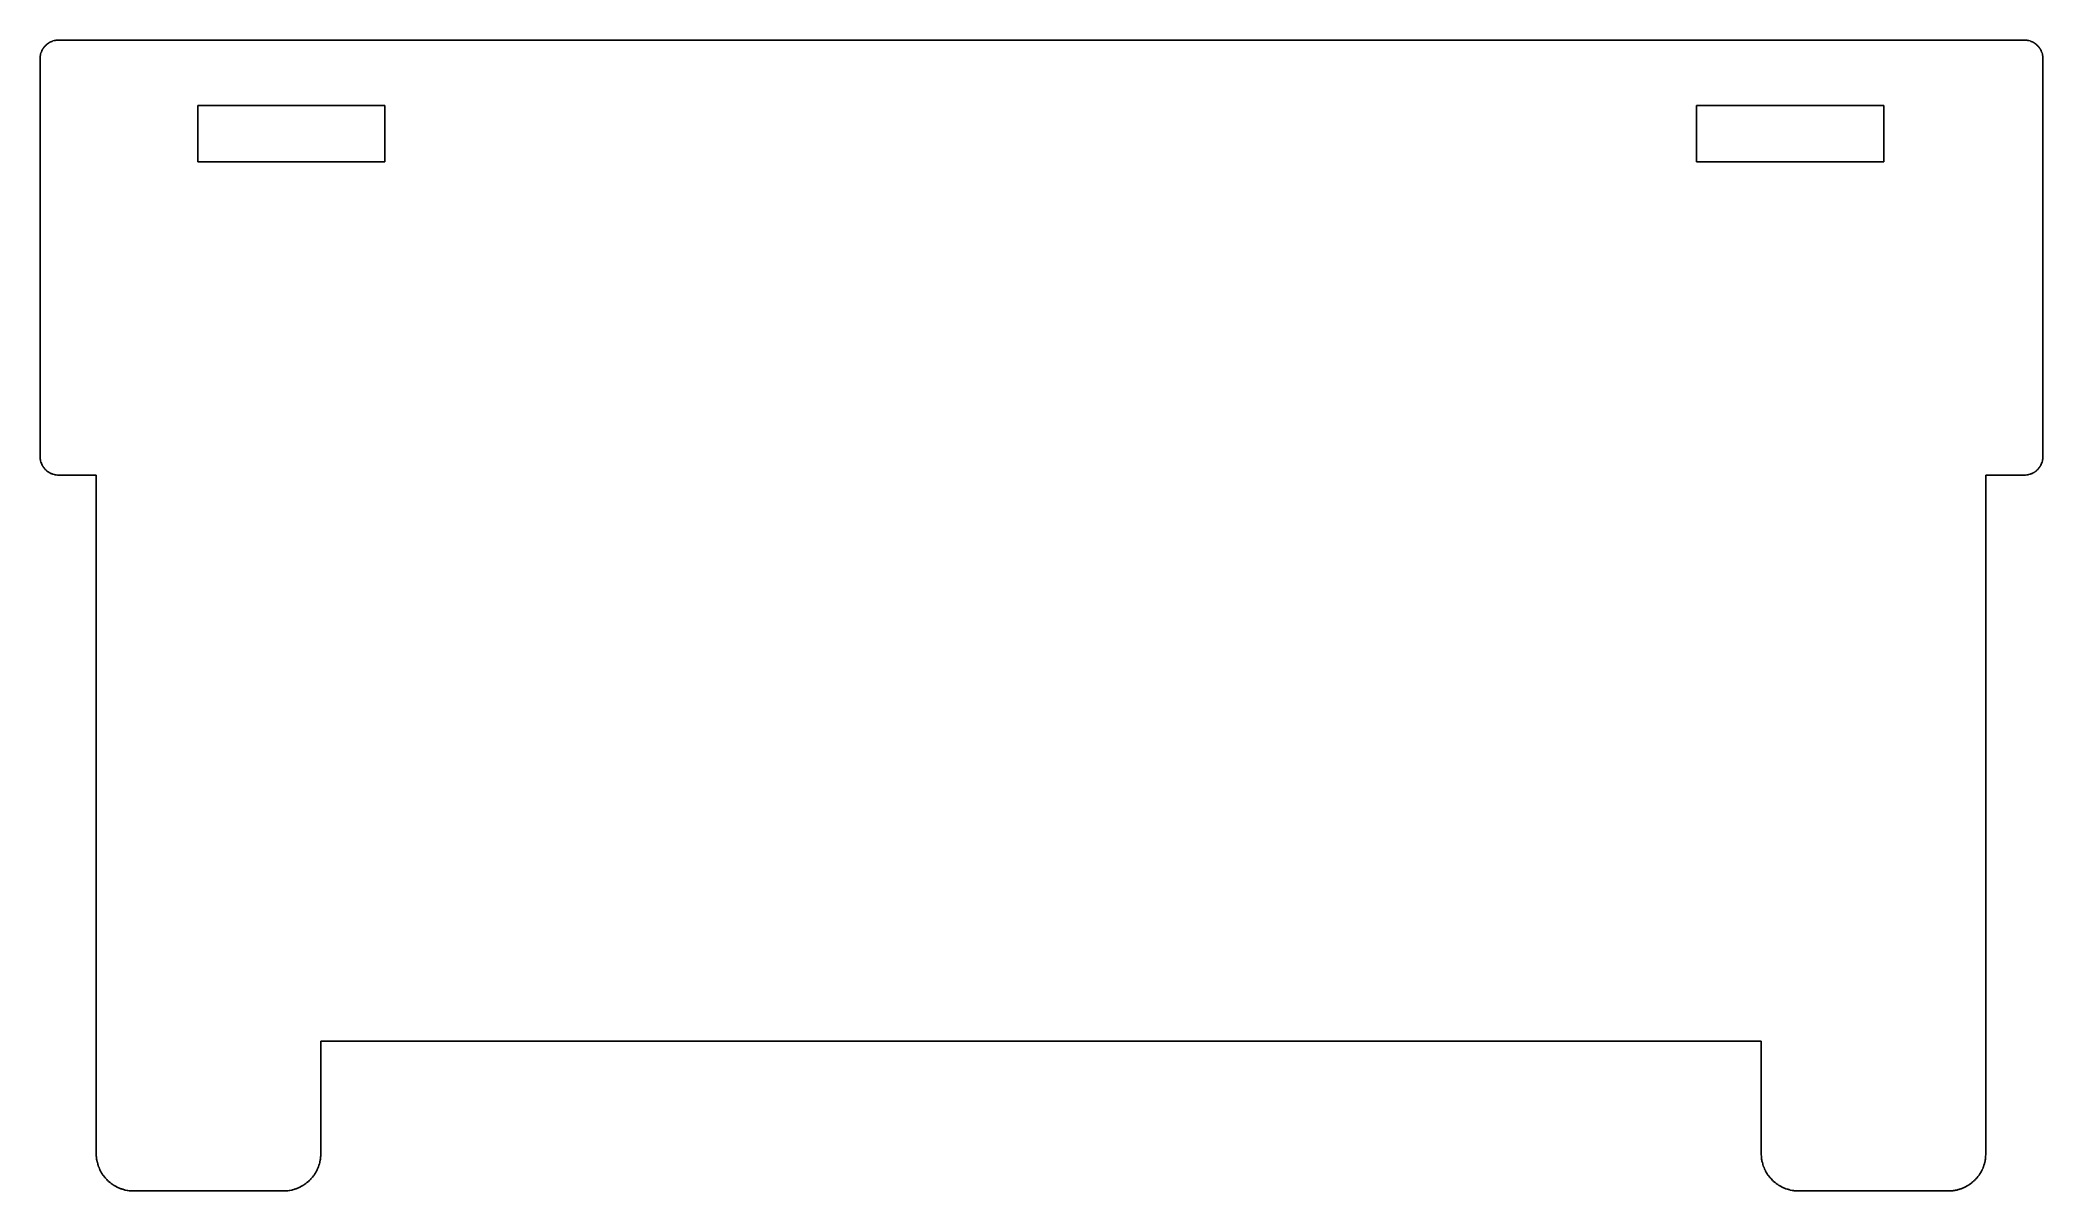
# Model space of a CAD drawing. Header units: metres. Extents: x -3 to 104, y 0 to 62.
import ezdxf

# ---------------------------------------------------------------- set-up
doc = ezdxf.new("R2010")
doc.units = ezdxf.units.M

msp = doc.modelspace()

# ---------------------------------------------------------------- linework, layer by layer
for p, q in [((-2.87, 61), (-2.88, 60.98)), ((-2.86, 61.01), (-2.87, 61)), ((-2.85, 61.03), (-2.86, 61.01)), ((-2.84, 61.04), (-2.85, 61.03)), ((-2.83, 61.06), (-2.84, 61.04)), ((-2.82, 61.07), (-2.83, 61.06)), ((-2.81, 61.09), (-2.82, 61.07)), ((-2.8, 61.1), (-2.81, 61.09)), ((-2.78, 61.13), (-2.8, 61.1)), ((-2.77, 61.14), (-2.78, 61.13)), ((-2.75, 61.16), (-2.77, 61.14)), ((-2.72, 61.19), (-2.75, 61.16)), ((-2.69, 61.22), (-2.72, 61.19)), ((-2.66, 61.25), (-2.69, 61.22)), ((-2.64, 61.27), (-2.66, 61.25)), ((-2.63, 61.28), (-2.64, 61.27)), ((-2.6, 61.3), (-2.63, 61.28)), ((-2.59, 61.31), (-2.6, 61.3)), ((-2.57, 61.32), (-2.59, 61.31)), ((-2.56, 61.33), (-2.57, 61.32)), ((-2.54, 61.34), (-2.56, 61.33)), ((-2.53, 61.35), (-2.54, 61.34)), ((-2.51, 61.36), (-2.53, 61.35)), ((-2.5, 61.37), (-2.51, 61.36)), ((-2.48, 61.38), (-2.5, 61.37)), ((-2.47, 61.38), (-2.48, 61.38)), ((-2.42, 61.41), (-2.47, 61.38)), ((-2.41, 61.41), (-2.42, 61.41)), ((-2.39, 61.42), (-2.41, 61.41)), ((-2.38, 61.43), (-2.39, 61.42)), ((-2.36, 61.43), (-2.38, 61.43)), ((-2.31, 61.45), (-2.36, 61.43)), ((-2.24, 61.47), (-2.31, 61.45)), ((-2.22, 61.47), (-2.24, 61.47)), ((-2.21, 61.48), (-2.22, 61.47)), ((-2.19, 61.48), (-2.21, 61.48)), ((-2.17, 61.48), (-2.19, 61.48)), ((-2.16, 61.49), (-2.17, 61.48)), ((-2.14, 61.49), (-2.16, 61.49)), ((-2.07, 61.5), (-2.14, 61.49)), ((-2.05, 61.5), (-2.07, 61.5)), ((-2.04, 61.5), (-2.05, 61.5)), ((-2.02, 61.5), (-2.04, 61.5)), ((103.02, 61.5), (-2.02, 61.5)), ((103.03, 61.5), (103.02, 61.5)), ((103.05, 61.5), (103.03, 61.5)), ((103.07, 61.5), (103.05, 61.5)), ((103.14, 61.49), (103.07, 61.5)), ((103.16, 61.49), (103.14, 61.49)), ((103.17, 61.48), (103.16, 61.49)), ((103.19, 61.48), (103.17, 61.48)), ((103.21, 61.48), (103.19, 61.48)), ((103.22, 61.47), (103.21, 61.48)), ((103.24, 61.47), (103.22, 61.47)), ((103.31, 61.45), (103.24, 61.47)), ((103.36, 61.43), (103.31, 61.45)), ((103.38, 61.43), (103.36, 61.43)), ((103.39, 61.42), (103.38, 61.43)), ((103.41, 61.41), (103.39, 61.42)), ((103.42, 61.41), (103.41, 61.41)), ((103.47, 61.38), (103.42, 61.41)), ((103.48, 61.38), (103.47, 61.38)), ((103.5, 61.37), (103.48, 61.38)), ((103.52, 61.36), (103.5, 61.37)), ((103.53, 61.35), (103.52, 61.36)), ((103.55, 61.34), (103.53, 61.35)), ((103.56, 61.33), (103.55, 61.34)), ((103.57, 61.32), (103.56, 61.33)), ((103.59, 61.31), (103.57, 61.32)), ((103.6, 61.3), (103.59, 61.31)), ((103.63, 61.28), (103.6, 61.3)), ((103.64, 61.27), (103.63, 61.28)), ((103.66, 61.25), (103.64, 61.27)), ((103.69, 61.22), (103.66, 61.25)), ((103.72, 61.19), (103.69, 61.22)), ((103.75, 61.16), (103.72, 61.19)), ((103.77, 61.14), (103.75, 61.16)), ((103.78, 61.13), (103.77, 61.14)), ((103.8, 61.1), (103.78, 61.13)), ((103.81, 61.09), (103.8, 61.1)), ((103.82, 61.07), (103.81, 61.09)), ((103.83, 61.06), (103.82, 61.07)), ((103.84, 61.04), (103.83, 61.06)), ((103.85, 61.03), (103.84, 61.04)), ((103.86, 61.01), (103.85, 61.03)), ((103.87, 61), (103.86, 61.01)), ((103.88, 60.98), (103.87, 61)), ((-2.99, 60.64), (-3, 60.57)), ((-3, 60.57), (-3, 60.55)), ((-3, 60.55), (-3, 60.54)), ((-3, 60.54), (-3, 60.52)), ((-3, 60.52), (-3, 39.23)), ((-2.98, 60.67), (-2.99, 60.66)), ((-2.99, 60.66), (-2.99, 60.64)), ((-2.97, 60.72), (-2.98, 60.71)), ((-2.98, 60.71), (-2.98, 60.69)), ((-2.98, 60.69), (-2.98, 60.67)), ((-2.95, 60.81), (-2.97, 60.74)), ((-2.97, 60.74), (-2.97, 60.72)), ((-2.93, 60.86), (-2.95, 60.81)), ((-2.92, 60.89), (-2.93, 60.88)), ((-2.93, 60.88), (-2.93, 60.86)), ((-2.91, 60.91), (-2.92, 60.89)), ((-2.88, 60.97), (-2.91, 60.92)), ((-2.91, 60.92), (-2.91, 60.91)), ((-2.88, 60.98), (-2.88, 60.97)), ((103.88, 60.97), (103.88, 60.98)), ((103.91, 60.92), (103.88, 60.97)), ((103.91, 60.91), (103.91, 60.92)), ((103.92, 60.89), (103.91, 60.91)), ((103.93, 60.88), (103.92, 60.89)), ((103.93, 60.86), (103.93, 60.88)), ((103.95, 60.81), (103.93, 60.86)), ((103.97, 60.74), (103.95, 60.81)), ((103.97, 60.72), (103.97, 60.74)), ((103.98, 60.71), (103.97, 60.72)), ((103.98, 60.69), (103.98, 60.71)), ((103.98, 60.67), (103.98, 60.69)), ((103.99, 60.66), (103.98, 60.67)), ((103.99, 60.64), (103.99, 60.66)), ((104, 60.57), (103.99, 60.64)), ((104, 60.55), (104, 60.57)), ((104, 60.54), (104, 60.55)), ((104, 60.52), (104, 60.54)), ((104, 39.23), (104, 60.52)), ((5.42, 55), (5.42, 58)), ((5.42, 58), (15.42, 58)), ((15.42, 58), (15.42, 55)), ((85.5, 55), (85.5, 58)), ((85.5, 58), (95.5, 58)), ((95.5, 58), (95.5, 55)), ((15.42, 55), (5.42, 55)), ((95.5, 55), (85.5, 55)), ((-3, 39.23), (-3, 39.21)), ((-3, 39.21), (-3, 39.2)), ((-3, 39.2), (-3, 39.18)), ((-3, 39.18), (-2.99, 39.11)), ((-2.99, 39.11), (-2.99, 39.09)), ((-2.99, 39.09), (-2.98, 39.08)), ((-2.98, 39.08), (-2.98, 39.06)), ((-2.98, 39.06), (-2.98, 39.04)), ((-2.98, 39.04), (-2.97, 39.03)), ((-2.97, 39.03), (-2.97, 39.01)), ((-2.97, 39.01), (-2.95, 38.94)), ((-2.95, 38.94), (-2.93, 38.89)), ((-2.93, 38.89), (-2.93, 38.88)), ((-2.93, 38.88), (-2.92, 38.86)), ((-2.92, 38.86), (-2.91, 38.84)), ((-2.91, 38.84), (-2.91, 38.83)), ((-2.91, 38.83), (-2.88, 38.78)), ((-2.88, 38.78), (-2.88, 38.77)), ((-2.88, 38.77), (-2.87, 38.75)), ((-2.87, 38.75), (-2.86, 38.74)), ((-2.86, 38.74), (-2.85, 38.72)), ((-2.85, 38.72), (-2.84, 38.71)), ((-2.84, 38.71), (-2.83, 38.69)), ((-2.83, 38.69), (-2.82, 38.68)), ((-2.82, 38.68), (-2.81, 38.66)), ((-2.81, 38.66), (-2.8, 38.65)), ((-2.8, 38.65), (-2.78, 38.62)), ((-2.78, 38.62), (-2.77, 38.61)), ((-2.77, 38.61), (-2.75, 38.59)), ((-2.75, 38.59), (-2.72, 38.56)), ((-2.72, 38.56), (-2.69, 38.53)), ((-2.69, 38.53), (-2.66, 38.5)), ((103.66, 38.5), (103.69, 38.53)), ((103.69, 38.53), (103.72, 38.56)), ((103.72, 38.56), (103.75, 38.59)), ((103.75, 38.59), (103.77, 38.61)), ((103.77, 38.61), (103.78, 38.62)), ((103.78, 38.62), (103.8, 38.65)), ((103.8, 38.65), (103.81, 38.66)), ((103.81, 38.66), (103.82, 38.68)), ((103.82, 38.68), (103.83, 38.69)), ((103.83, 38.69), (103.84, 38.71)), ((103.84, 38.71), (103.85, 38.72)), ((103.85, 38.72), (103.86, 38.74)), ((103.86, 38.74), (103.87, 38.75)), ((103.87, 38.75), (103.88, 38.77)), ((103.88, 38.78), (103.91, 38.83)), ((103.88, 38.77), (103.88, 38.78)), ((103.91, 38.84), (103.92, 38.86)), ((103.91, 38.83), (103.91, 38.84)), ((103.92, 38.86), (103.93, 38.88)), ((103.93, 38.89), (103.95, 38.94)), ((103.93, 38.88), (103.93, 38.89)), ((103.95, 38.94), (103.97, 39.01)), ((103.97, 39.03), (103.98, 39.04)), ((103.97, 39.01), (103.97, 39.03)), ((103.98, 39.08), (103.99, 39.09)), ((103.98, 39.06), (103.98, 39.08)), ((103.98, 39.04), (103.98, 39.06)), ((103.99, 39.11), (104, 39.18)), ((103.99, 39.09), (103.99, 39.11)), ((104, 39.21), (104, 39.23)), ((104, 39.2), (104, 39.21)), ((104, 39.18), (104, 39.2)), ((-2.66, 38.5), (-2.64, 38.48)), ((-2.64, 38.48), (-2.63, 38.47)), ((-2.63, 38.47), (-2.6, 38.45)), ((-2.6, 38.45), (-2.59, 38.44)), ((-2.59, 38.44), (-2.57, 38.43)), ((-2.57, 38.43), (-2.56, 38.42)), ((-2.56, 38.42), (-2.54, 38.41)), ((-2.54, 38.41), (-2.53, 38.4)), ((-2.53, 38.4), (-2.51, 38.39)), ((-2.51, 38.39), (-2.5, 38.38)), ((-2.5, 38.38), (-2.48, 38.38)), ((-2.48, 38.38), (-2.47, 38.37)), ((-2.47, 38.37), (-2.42, 38.34)), ((-2.42, 38.34), (-2.41, 38.34)), ((-2.41, 38.34), (-2.39, 38.33)), ((-2.39, 38.33), (-2.38, 38.32)), ((-2.38, 38.32), (-2.36, 38.32)), ((-2.36, 38.32), (-2.31, 38.3)), ((-2.31, 38.3), (-2.24, 38.28)), ((-2.24, 38.28), (-2.22, 38.28)), ((-2.22, 38.28), (-2.21, 38.27)), ((-2.21, 38.27), (-2.19, 38.27)), ((-2.19, 38.27), (-2.17, 38.27)), ((-2.17, 38.27), (-2.16, 38.26)), ((-2.16, 38.26), (-2.14, 38.26)), ((-2.14, 38.26), (-2.07, 38.25)), ((-2.07, 38.25), (-2.05, 38.25)), ((-2.05, 38.25), (-2.04, 38.25)), ((-2.04, 38.25), (-2.02, 38.25)), ((-2.02, 38.25), (0, 38.25)), ((0, 38.25), (0, 1.96)), ((100.95, 2), (100.95, 38.25)), ((100.95, 38.25), (103.02, 38.25)), ((103.02, 38.25), (103.03, 38.25)), ((103.03, 38.25), (103.05, 38.25)), ((103.05, 38.25), (103.07, 38.25)), ((103.07, 38.25), (103.14, 38.26)), ((103.14, 38.26), (103.16, 38.26)), ((103.16, 38.26), (103.17, 38.27)), ((103.17, 38.27), (103.19, 38.27)), ((103.19, 38.27), (103.21, 38.27)), ((103.21, 38.27), (103.22, 38.28)), ((103.22, 38.28), (103.24, 38.28)), ((103.24, 38.28), (103.31, 38.3)), ((103.31, 38.3), (103.36, 38.32)), ((103.36, 38.32), (103.38, 38.32)), ((103.38, 38.32), (103.39, 38.33)), ((103.39, 38.33), (103.41, 38.34)), ((103.41, 38.34), (103.42, 38.34)), ((103.42, 38.34), (103.47, 38.37)), ((103.47, 38.37), (103.48, 38.38)), ((103.48, 38.38), (103.5, 38.38)), ((103.5, 38.38), (103.52, 38.39)), ((103.52, 38.39), (103.53, 38.4)), ((103.53, 38.4), (103.55, 38.41)), ((103.55, 38.41), (103.56, 38.42)), ((103.56, 38.42), (103.57, 38.43)), ((103.57, 38.43), (103.59, 38.44)), ((103.59, 38.44), (103.6, 38.45)), ((103.6, 38.45), (103.63, 38.47)), ((103.63, 38.47), (103.64, 38.48)), ((103.64, 38.48), (103.66, 38.5)), ((12, 1.96), (12, 8)), ((12, 8), (88.95, 8)), ((88.95, 8), (88.95, 1.96)), ((0, 1.96), (0, 1.93)), ((0, 1.93), (0, 1.86)), ((0, 1.86), (0.01, 1.83)), ((0.01, 1.83), (0.01, 1.79)), ((0.01, 1.79), (0.01, 1.76)), ((0.01, 1.76), (0.02, 1.69)), ((0.02, 1.69), (0.03, 1.65)), ((0.03, 1.65), (0.05, 1.55)), ((0.05, 1.55), (0.06, 1.52)), ((0.06, 1.52), (0.08, 1.45)), ((0.08, 1.45), (0.09, 1.42)), ((0.09, 1.42), (0.1, 1.38)), ((0.1, 1.38), (0.11, 1.35)), ((0.11, 1.35), (0.12, 1.32)), ((0.12, 1.32), (0.13, 1.28)), ((0.13, 1.28), (0.15, 1.25)), ((0.15, 1.25), (0.17, 1.19)), ((0.17, 1.19), (0.19, 1.15)), ((0.19, 1.15), (0.2, 1.12)), ((0.2, 1.12), (0.22, 1.09)), ((0.22, 1.09), (0.23, 1.06)), ((11.77, 1.06), (11.78, 1.09)), ((11.78, 1.09), (11.8, 1.12)), ((11.8, 1.12), (11.81, 1.15)), ((11.81, 1.15), (11.83, 1.19)), ((11.83, 1.19), (11.85, 1.25)), ((11.85, 1.25), (11.87, 1.28)), ((11.87, 1.28), (11.88, 1.32)), ((11.88, 1.32), (11.89, 1.35)), ((11.89, 1.35), (11.9, 1.38)), ((11.9, 1.38), (11.91, 1.42)), ((11.91, 1.42), (11.92, 1.45)), ((11.92, 1.45), (11.94, 1.52)), ((11.94, 1.52), (11.95, 1.55)), ((11.95, 1.55), (11.97, 1.65)), ((11.97, 1.65), (11.98, 1.69)), ((11.98, 1.69), (11.99, 1.76)), ((11.99, 1.83), (12, 1.86)), ((11.99, 1.79), (11.99, 1.83)), ((11.99, 1.76), (11.99, 1.79)), ((12, 1.93), (12, 1.96)), ((12, 1.86), (12, 1.93)), ((88.95, 1.96), (88.95, 1.93)), ((88.95, 1.93), (88.96, 1.86)), ((88.96, 1.86), (88.96, 1.83)), ((88.96, 1.83), (88.96, 1.79)), ((88.96, 1.79), (88.96, 1.76)), ((88.96, 1.76), (88.97, 1.69)), ((88.97, 1.69), (88.98, 1.65)), ((88.98, 1.65), (88.99, 1.62)), ((88.99, 1.62), (88.99, 1.58)), ((88.99, 1.58), (89, 1.55)), ((89, 1.55), (89.01, 1.52)), ((89.01, 1.52), (89.03, 1.45)), ((89.03, 1.45), (89.04, 1.42)), ((89.04, 1.42), (89.06, 1.35)), ((89.06, 1.35), (89.07, 1.32)), ((89.07, 1.32), (89.08, 1.28)), ((89.08, 1.28), (89.1, 1.25)), ((89.1, 1.25), (89.12, 1.19)), ((89.12, 1.19), (89.14, 1.15)), ((89.14, 1.15), (89.15, 1.12)), ((89.15, 1.12), (89.17, 1.09)), ((89.17, 1.09), (89.18, 1.06)), ((100.72, 1.06), (100.73, 1.09)), ((100.73, 1.09), (100.75, 1.12)), ((100.75, 1.12), (100.76, 1.15)), ((100.76, 1.15), (100.78, 1.19)), ((100.78, 1.19), (100.81, 1.25)), ((100.81, 1.25), (100.82, 1.28)), ((100.82, 1.28), (100.83, 1.32)), ((100.83, 1.32), (100.84, 1.35)), ((100.84, 1.35), (100.85, 1.38)), ((100.85, 1.38), (100.87, 1.45)), ((100.87, 1.45), (100.88, 1.48)), ((100.88, 1.48), (100.89, 1.52)), ((100.89, 1.52), (100.9, 1.55)), ((100.9, 1.55), (100.91, 1.58)), ((100.91, 1.58), (100.92, 1.65)), ((100.92, 1.65), (100.93, 1.69)), ((100.93, 1.69), (100.94, 1.76)), ((100.94, 1.86), (100.95, 1.93)), ((100.94, 1.83), (100.94, 1.86)), ((100.94, 1.79), (100.94, 1.83)), ((100.94, 1.76), (100.94, 1.79)), ((100.95, 1.96), (100.95, 2)), ((100.95, 1.93), (100.95, 1.96)), ((0.23, 1.06), (0.25, 1.03)), ((0.25, 1.03), (0.27, 1)), ((0.27, 1), (0.29, 0.97)), ((0.29, 0.97), (0.3, 0.94)), ((0.3, 0.94), (0.32, 0.91)), ((0.32, 0.91), (0.36, 0.85)), ((0.36, 0.85), (0.4, 0.8)), ((0.4, 0.8), (0.45, 0.74)), ((0.45, 0.74), (0.47, 0.71)), ((0.47, 0.71), (0.49, 0.69)), ((0.49, 0.69), (0.51, 0.66)), ((0.51, 0.66), (0.54, 0.64)), ((0.54, 0.64), (0.56, 0.61)), ((0.56, 0.61), (0.61, 0.56)), ((0.61, 0.56), (0.64, 0.54)), ((0.64, 0.54), (0.66, 0.51)), ((0.66, 0.51), (0.69, 0.49)), ((0.69, 0.49), (0.71, 0.47)), ((0.71, 0.47), (0.74, 0.45)), ((0.74, 0.45), (0.8, 0.4)), ((0.8, 0.4), (0.85, 0.36)), ((0.85, 0.36), (0.91, 0.32)), ((0.91, 0.32), (0.94, 0.3)), ((0.94, 0.3), (0.97, 0.29)), ((0.97, 0.29), (1, 0.27)), ((1, 0.27), (1.03, 0.25)), ((1.03, 0.25), (1.06, 0.23)), ((1.06, 0.23), (1.09, 0.22)), ((1.09, 0.22), (1.12, 0.2)), ((1.12, 0.2), (1.15, 0.19)), ((1.15, 0.19), (1.19, 0.17)), ((1.19, 0.17), (1.25, 0.15)), ((1.25, 0.15), (1.28, 0.13)), ((1.28, 0.13), (1.32, 0.12)), ((1.32, 0.12), (1.35, 0.11)), ((1.35, 0.11), (1.38, 0.1)), ((1.38, 0.1), (1.42, 0.09)), ((1.42, 0.09), (1.45, 0.08)), ((1.45, 0.08), (1.52, 0.06)), ((1.52, 0.06), (1.55, 0.05)), ((1.55, 0.05), (1.65, 0.03)), ((1.65, 0.03), (1.69, 0.02)), ((1.69, 0.02), (1.76, 0.01)), ((1.76, 0.01), (1.79, 0.01)), ((1.79, 0.01), (1.83, 0.01)), ((1.83, 0.01), (1.86, 0)), ((1.86, 0), (1.93, 0)), ((1.93, 0), (1.96, 0)), ((1.96, 0), (10.04, 0)), ((10.04, 0), (10.07, 0)), ((10.07, 0), (10.14, 0)), ((10.14, 0), (10.17, 0.01)), ((10.17, 0.01), (10.21, 0.01)), ((10.21, 0.01), (10.24, 0.01)), ((10.24, 0.01), (10.31, 0.02)), ((10.31, 0.02), (10.35, 0.03)), ((10.35, 0.03), (10.45, 0.05)), ((10.45, 0.05), (10.48, 0.06)), ((10.48, 0.06), (10.55, 0.08)), ((10.55, 0.08), (10.59, 0.09)), ((10.59, 0.09), (10.62, 0.1)), ((10.62, 0.1), (10.65, 0.11)), ((10.65, 0.11), (10.68, 0.12)), ((10.68, 0.12), (10.72, 0.13)), ((10.72, 0.13), (10.75, 0.15)), ((10.75, 0.15), (10.81, 0.17)), ((10.81, 0.17), (10.85, 0.19)), ((10.85, 0.19), (10.88, 0.2)), ((10.88, 0.2), (10.91, 0.22)), ((10.91, 0.22), (10.94, 0.23)), ((10.94, 0.23), (10.97, 0.25)), ((10.97, 0.25), (11, 0.27)), ((11, 0.27), (11.03, 0.29)), ((11.03, 0.29), (11.06, 0.3)), ((11.06, 0.3), (11.09, 0.32)), ((11.09, 0.32), (11.15, 0.36)), ((11.15, 0.36), (11.2, 0.4)), ((11.2, 0.4), (11.26, 0.45)), ((11.26, 0.45), (11.29, 0.47)), ((11.29, 0.47), (11.31, 0.49)), ((11.31, 0.49), (11.34, 0.51)), ((11.34, 0.51), (11.36, 0.54)), ((11.36, 0.54), (11.39, 0.56)), ((11.39, 0.56), (11.44, 0.61)), ((11.44, 0.61), (11.46, 0.64)), ((11.46, 0.64), (11.49, 0.66)), ((11.49, 0.66), (11.51, 0.69)), ((11.51, 0.69), (11.53, 0.71)), ((11.53, 0.71), (11.55, 0.74)), ((11.55, 0.74), (11.6, 0.8)), ((11.6, 0.8), (11.64, 0.85)), ((11.64, 0.85), (11.68, 0.91)), ((11.68, 0.91), (11.7, 0.94)), ((11.7, 0.94), (11.71, 0.97)), ((11.71, 0.97), (11.73, 1)), ((11.73, 1), (11.75, 1.03)), ((11.75, 1.03), (11.77, 1.06)), ((89.18, 1.06), (89.2, 1.03)), ((89.2, 1.03), (89.22, 1)), ((89.22, 1), (89.24, 0.97)), ((89.24, 0.97), (89.27, 0.91)), ((89.27, 0.91), (89.31, 0.85)), ((89.31, 0.85), (89.35, 0.8)), ((89.35, 0.8), (89.4, 0.74)), ((89.4, 0.74), (89.42, 0.71)), ((89.42, 0.71), (89.44, 0.69)), ((89.44, 0.69), (89.46, 0.66)), ((89.46, 0.66), (89.49, 0.64)), ((89.49, 0.64), (89.51, 0.61)), ((89.51, 0.61), (89.56, 0.56)), ((89.56, 0.56), (89.59, 0.54)), ((89.59, 0.54), (89.61, 0.51)), ((89.61, 0.51), (89.64, 0.49)), ((89.64, 0.49), (89.66, 0.47)), ((89.66, 0.47), (89.69, 0.45)), ((89.69, 0.45), (89.75, 0.4)), ((89.75, 0.4), (89.8, 0.36)), ((89.8, 0.36), (89.83, 0.34)), ((89.83, 0.34), (89.86, 0.32)), ((89.86, 0.32), (89.89, 0.3)), ((89.89, 0.3), (89.92, 0.29)), ((89.92, 0.29), (89.95, 0.27)), ((89.95, 0.27), (90.01, 0.23)), ((90.01, 0.23), (90.04, 0.22)), ((90.04, 0.22), (90.07, 0.2)), ((90.07, 0.2), (90.1, 0.19)), ((90.1, 0.19), (90.14, 0.17)), ((90.14, 0.17), (90.2, 0.15)), ((90.2, 0.15), (90.23, 0.13)), ((90.23, 0.13), (90.27, 0.12)), ((90.27, 0.12), (90.33, 0.1)), ((90.33, 0.1), (90.37, 0.09)), ((90.37, 0.09), (90.4, 0.08)), ((90.4, 0.08), (90.43, 0.07)), ((90.43, 0.07), (90.47, 0.06)), ((90.47, 0.06), (90.5, 0.05)), ((90.5, 0.05), (90.6, 0.03)), ((90.6, 0.03), (90.64, 0.02)), ((90.64, 0.02), (90.67, 0.02)), ((90.67, 0.02), (90.71, 0.01)), ((90.71, 0.01), (90.74, 0.01)), ((90.74, 0.01), (90.78, 0.01)), ((90.78, 0.01), (90.81, 0)), ((90.81, 0), (90.85, 0)), ((90.85, 0), (90.88, 0)), ((90.88, 0), (90.92, 0)), ((90.92, 0), (98.99, 0)), ((98.99, 0), (99.02, 0)), ((99.02, 0), (99.09, 0)), ((99.09, 0), (99.12, 0.01)), ((99.12, 0.01), (99.16, 0.01)), ((99.16, 0.01), (99.19, 0.01)), ((99.19, 0.01), (99.23, 0.02)), ((99.23, 0.02), (99.26, 0.02)), ((99.26, 0.02), (99.3, 0.03)), ((99.3, 0.03), (99.33, 0.04)), ((99.33, 0.04), (99.37, 0.04)), ((99.37, 0.04), (99.4, 0.05)), ((99.4, 0.05), (99.47, 0.07)), ((99.47, 0.07), (99.5, 0.08)), ((99.5, 0.08), (99.54, 0.09)), ((99.54, 0.09), (99.57, 0.1)), ((99.57, 0.1), (99.6, 0.11)), ((99.6, 0.11), (99.63, 0.12)), ((99.63, 0.12), (99.67, 0.13)), ((99.67, 0.13), (99.7, 0.15)), ((99.7, 0.15), (99.76, 0.17)), ((99.76, 0.17), (99.79, 0.19)), ((99.79, 0.19), (99.83, 0.2)), ((99.83, 0.2), (99.86, 0.22)), ((99.86, 0.22), (99.89, 0.23)), ((99.89, 0.23), (99.92, 0.25)), ((99.92, 0.25), (99.95, 0.27)), ((99.95, 0.27), (99.98, 0.29)), ((99.98, 0.29), (100.01, 0.3)), ((100.01, 0.3), (100.04, 0.32)), ((100.04, 0.32), (100.07, 0.34)), ((100.07, 0.34), (100.1, 0.36)), ((100.1, 0.36), (100.13, 0.38)), ((100.13, 0.38), (100.15, 0.4)), ((100.15, 0.4), (100.18, 0.42)), ((100.18, 0.42), (100.21, 0.45)), ((100.21, 0.45), (100.26, 0.49)), ((100.26, 0.49), (100.31, 0.54)), ((100.31, 0.54), (100.34, 0.56)), ((100.34, 0.56), (100.36, 0.59)), ((100.36, 0.59), (100.39, 0.61)), ((100.39, 0.61), (100.41, 0.64)), ((100.41, 0.64), (100.44, 0.66)), ((100.44, 0.66), (100.46, 0.69)), ((100.46, 0.69), (100.48, 0.71)), ((100.48, 0.71), (100.5, 0.74)), ((100.5, 0.74), (100.53, 0.77)), ((100.53, 0.77), (100.55, 0.8)), ((100.55, 0.8), (100.57, 0.82)), ((100.57, 0.82), (100.59, 0.85)), ((100.59, 0.85), (100.61, 0.88)), ((100.61, 0.88), (100.63, 0.91)), ((100.63, 0.91), (100.65, 0.94)), ((100.65, 0.94), (100.66, 0.97)), ((100.66, 0.97), (100.7, 1.03)), ((100.7, 1.03), (100.72, 1.06))]:
    msp.add_line(p, q)

doc.saveas('drawing.dxf')
